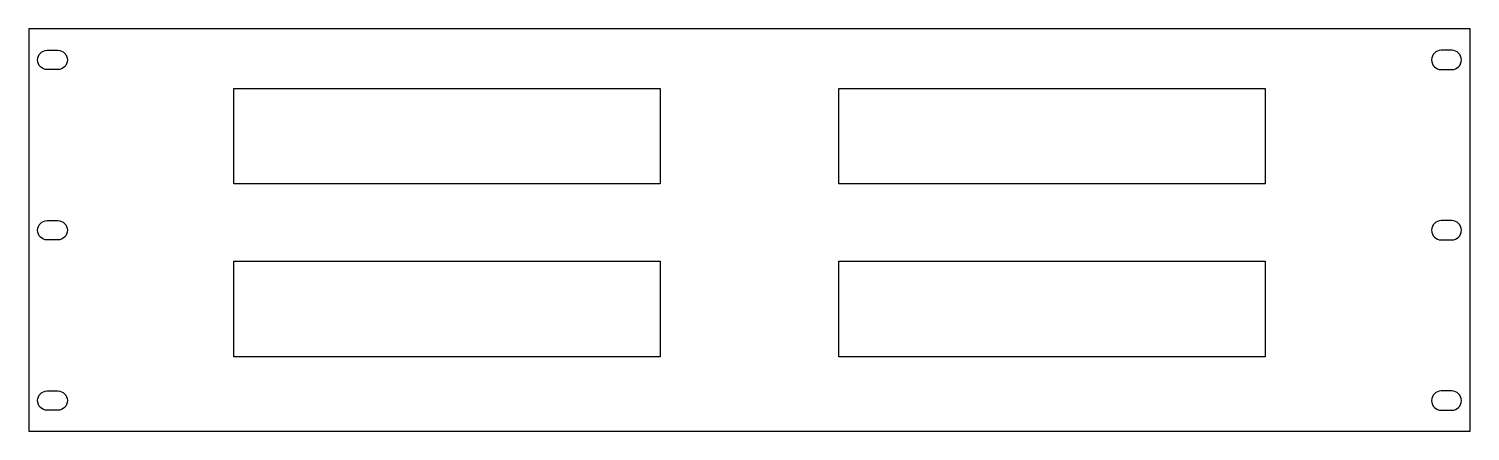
# Model space of a CAD drawing. Header units: millimetres. Extents: x -483 to 0, y -135 to 0.
import ezdxf

# ---------------------------------------------------------------- set-up
doc = ezdxf.new("R2010")
doc.units = ezdxf.units.MM
doc.layers.get('0').update_dxf_attribs({"linetype": 'CONTINUOUS'})

msp = doc.modelspace()

# ---------------------------------------------------------------- linework, layer by layer
for points in [[(0, -135), (0, 0), (-483.4, 0), (-483.4, -135)], [(-414.7, -20), (-271.7, -20), (-271.7, -52), (-414.7, -52)], [(-211.7, -20), (-68.7, -20), (-68.7, -52), (-211.7, -52)], [(-414.7, -78), (-271.7, -78), (-271.7, -110), (-414.7, -110)], [(-211.7, -78), (-68.7, -78), (-68.7, -110), (-211.7, -110)]]:
    msp.add_lwpolyline(points, close=True)
for points in [[(-473.71, -13.69), (-477.21, -13.69, -1), (-477.21, -7.19), (-473.71, -7.19, -1)], [(-6.19, -13.69, 1), (-6.19, -7.19), (-9.69, -7.19, 1), (-9.69, -13.69)], [(-473.71, -70.84), (-477.21, -70.84, -1), (-477.21, -64.34), (-473.71, -64.34, -1)], [(-6.19, -70.84, 1), (-6.19, -64.34), (-9.69, -64.34, 1), (-9.69, -70.84)], [(-473.71, -127.99), (-477.21, -127.99, -1), (-477.21, -121.49), (-473.71, -121.49, -1)], [(-6.19, -127.99, 1), (-6.19, -121.49), (-9.69, -121.49, 1), (-9.69, -127.99)]]:
    msp.add_lwpolyline(points, format="xyb", close=True)

doc.saveas('drawing.dxf')
